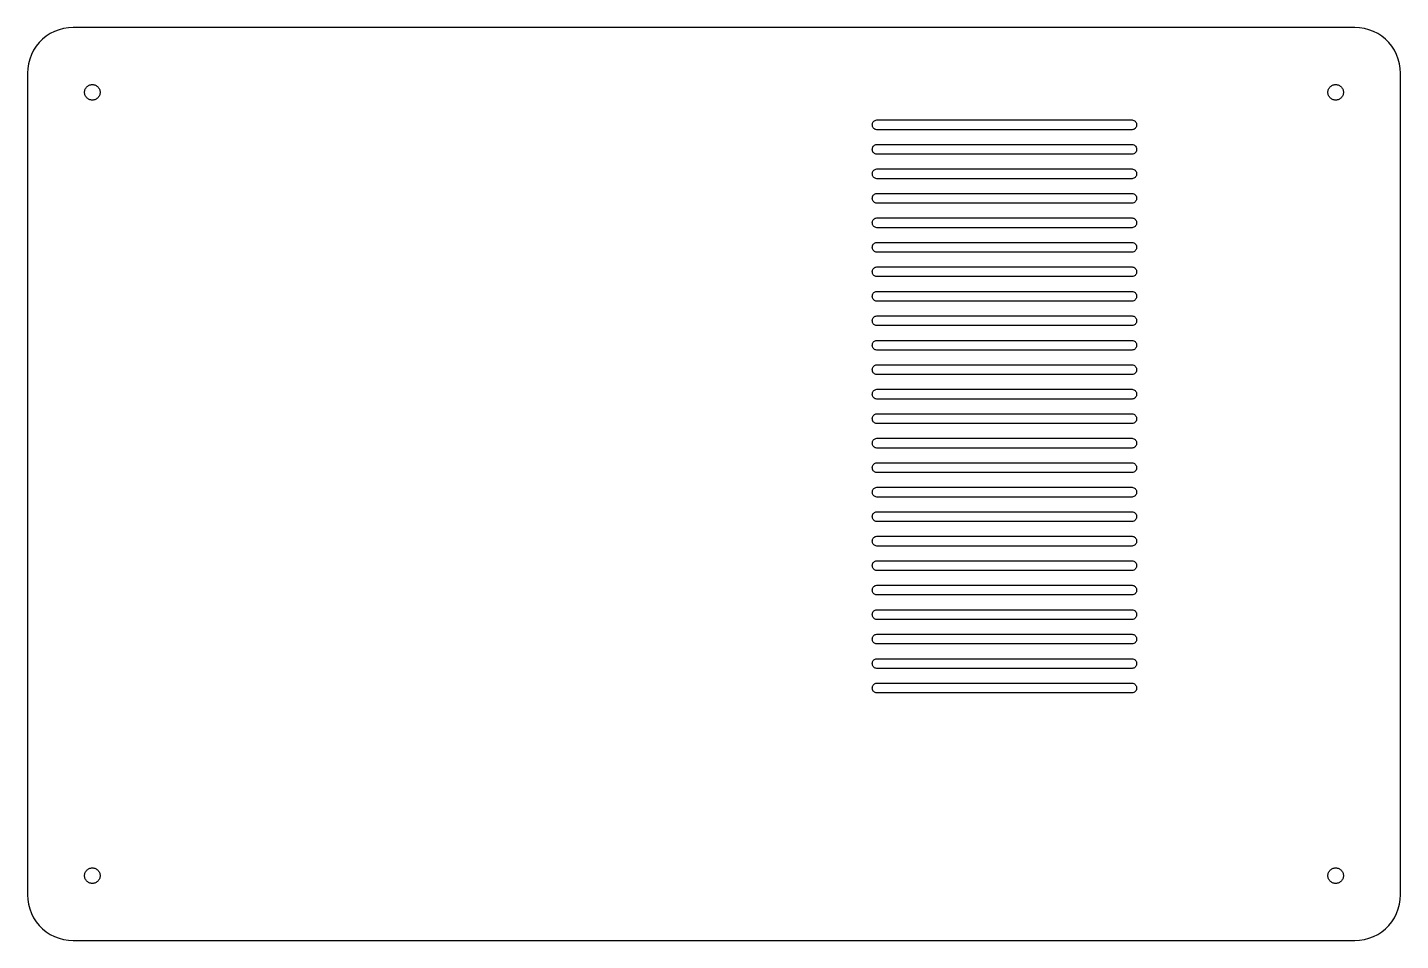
# Model space of a CAD drawing. Header units: metres. Extents: x -210 to 210, y -140 to 140.
import ezdxf

# ---------------------------------------------------------------- set-up
doc = ezdxf.new("R2010")
doc.units = ezdxf.units.M

msp = doc.modelspace()

# ---------------------------------------------------------------- linework, layer by layer
for p, q in [((-200.701, 139.14), (-202.069, 138.615)), ((-199.286, 139.519), (-200.701, 139.14)), ((-197.838, 139.748), (-199.286, 139.519)), ((-196.375, 139.825), (-197.838, 139.748)), ((196.375, 139.825), (-196.375, 139.825)), ((197.838, 139.748), (196.375, 139.825)), ((199.286, 139.519), (197.838, 139.748)), ((200.701, 139.14), (199.286, 139.519)), ((202.069, 138.615), (200.701, 139.14)), ((-206.779, 135.193), (-207.701, 134.054)), ((-205.743, 136.229), (-206.779, 135.193)), ((-204.604, 137.151), (-205.743, 136.229)), ((-203.375, 137.949), (-204.604, 137.151)), ((-202.069, 138.615), (-203.375, 137.949)), ((203.375, 137.949), (202.069, 138.615)), ((204.604, 137.151), (203.375, 137.949)), ((205.743, 136.229), (204.604, 137.151)), ((206.779, 135.193), (205.743, 136.229)), ((207.701, 134.054), (206.779, 135.193)), ((-209.165, 131.519), (-209.69, 130.151)), ((-208.499, 132.825), (-209.165, 131.519)), ((-207.701, 134.054), (-208.499, 132.825)), ((208.499, 132.825), (207.701, 134.054)), ((209.165, 131.519), (208.499, 132.825)), ((209.69, 130.151), (209.165, 131.519)), ((-210.298, 127.288), (-210.375, 125.825)), ((-210.069, 128.736), (-210.298, 127.288)), ((-209.69, 130.151), (-210.069, 128.736)), ((210.069, 128.736), (209.69, 130.151)), ((210.298, 127.288), (210.069, 128.736)), ((210.375, 125.825), (210.298, 127.288)), ((-210.375, 125.825), (-210.375, -125.825)), ((-191.688, 122.007), (-191.466, 122.12)), ((-191.466, 122.12), (-191.234, 122.209)), ((-191.234, 122.209), (-190.994, 122.273)), ((-190.994, 122.273), (-190.748, 122.312)), ((-190.748, 122.312), (-190.5, 122.325)), ((-190.5, 122.325), (-190.252, 122.312)), ((-190.252, 122.312), (-190.006, 122.273)), ((-190.006, 122.273), (-189.766, 122.209)), ((-189.766, 122.209), (-189.534, 122.12)), ((-189.534, 122.12), (-189.312, 122.007)), ((189.312, 122.007), (189.534, 122.12)), ((189.534, 122.12), (189.766, 122.209)), ((189.766, 122.209), (190.006, 122.273)), ((190.006, 122.273), (190.252, 122.312)), ((190.252, 122.312), (190.5, 122.325)), ((190.5, 122.325), (190.748, 122.312)), ((190.748, 122.312), (190.994, 122.273)), ((190.994, 122.273), (191.234, 122.209)), ((191.234, 122.209), (191.466, 122.12)), ((191.466, 122.12), (191.688, 122.007)), ((210.375, -125.825), (210.375, 125.825)), ((-192.875, 119.95), (-192.862, 120.198)), ((-192.862, 119.702), (-192.875, 119.95)), ((-192.862, 120.198), (-192.823, 120.444)), ((-192.823, 119.456), (-192.862, 119.702)), ((-192.823, 120.444), (-192.759, 120.684)), ((-192.759, 119.216), (-192.823, 119.456)), ((-192.759, 120.684), (-192.67, 120.916)), ((-192.67, 118.984), (-192.759, 119.216)), ((-192.67, 120.916), (-192.557, 121.137)), ((-192.557, 118.762), (-192.67, 118.984)), ((-192.557, 121.137), (-192.421, 121.346)), ((-192.421, 118.554), (-192.557, 118.762)), ((-192.421, 121.346), (-192.265, 121.539)), ((-192.265, 118.361), (-192.421, 118.554)), ((-192.265, 121.539), (-192.089, 121.715)), ((-192.089, 118.185), (-192.265, 118.361)), ((-192.089, 121.715), (-191.896, 121.871)), ((-191.896, 118.029), (-192.089, 118.185)), ((-191.896, 121.871), (-191.688, 122.007)), ((-191.688, 117.893), (-191.896, 118.029)), ((-191.466, 117.78), (-191.688, 117.893)), ((-189.312, 117.893), (-189.534, 117.78)), ((-189.312, 122.007), (-189.104, 121.871)), ((-189.104, 118.029), (-189.312, 117.893)), ((-189.104, 121.871), (-188.911, 121.715)), ((-188.911, 118.185), (-189.104, 118.029)), ((-188.911, 121.715), (-188.735, 121.539)), ((-188.735, 118.361), (-188.911, 118.185)), ((-188.735, 121.539), (-188.579, 121.346)), ((-188.579, 118.554), (-188.735, 118.361)), ((-188.579, 121.346), (-188.443, 121.137)), ((-188.443, 118.762), (-188.579, 118.554)), ((-188.443, 121.137), (-188.33, 120.916)), ((-188.33, 118.984), (-188.443, 118.762)), ((-188.33, 120.916), (-188.241, 120.684)), ((-188.241, 119.216), (-188.33, 118.984)), ((-188.241, 120.684), (-188.177, 120.444)), ((-188.177, 119.456), (-188.241, 119.216)), ((-188.177, 120.444), (-188.138, 120.198)), ((-188.138, 119.702), (-188.177, 119.456)), ((-188.138, 120.198), (-188.125, 119.95)), ((-188.125, 119.95), (-188.138, 119.702)), ((188.125, 119.95), (188.138, 120.198)), ((188.138, 119.702), (188.125, 119.95)), ((188.138, 120.198), (188.177, 120.444)), ((188.177, 119.456), (188.138, 119.702)), ((188.177, 120.444), (188.241, 120.684)), ((188.241, 119.216), (188.177, 119.456)), ((188.241, 120.684), (188.33, 120.916)), ((188.33, 118.984), (188.241, 119.216)), ((188.33, 120.916), (188.443, 121.137)), ((188.443, 118.762), (188.33, 118.984)), ((188.443, 121.137), (188.579, 121.346)), ((188.579, 118.554), (188.443, 118.762)), ((188.579, 121.346), (188.735, 121.539)), ((188.735, 118.361), (188.579, 118.554)), ((188.735, 121.539), (188.911, 121.715)), ((188.911, 118.185), (188.735, 118.361)), ((188.911, 121.715), (189.104, 121.871)), ((189.104, 118.029), (188.911, 118.185)), ((189.104, 121.871), (189.312, 122.007)), ((189.312, 117.893), (189.104, 118.029)), ((189.534, 117.78), (189.312, 117.893)), ((191.688, 117.893), (191.466, 117.78)), ((191.688, 122.007), (191.896, 121.871)), ((191.896, 118.029), (191.688, 117.893)), ((191.896, 121.871), (192.089, 121.715)), ((192.089, 118.185), (191.896, 118.029)), ((192.089, 121.715), (192.265, 121.539)), ((192.265, 118.361), (192.089, 118.185)), ((192.265, 121.539), (192.421, 121.346)), ((192.421, 118.554), (192.265, 118.361)), ((192.421, 121.346), (192.557, 121.137)), ((192.557, 118.762), (192.421, 118.554)), ((192.557, 121.137), (192.67, 120.916)), ((192.67, 118.984), (192.557, 118.762)), ((192.67, 120.916), (192.759, 120.684)), ((192.759, 119.216), (192.67, 118.984)), ((192.759, 120.684), (192.823, 120.444)), ((192.823, 119.456), (192.759, 119.216)), ((192.823, 120.444), (192.862, 120.198)), ((192.862, 119.702), (192.823, 119.456)), ((192.862, 120.198), (192.875, 119.95)), ((192.875, 119.95), (192.862, 119.702)), ((-191.234, 117.691), (-191.466, 117.78)), ((-190.994, 117.627), (-191.234, 117.691)), ((-190.748, 117.588), (-190.994, 117.627)), ((-190.5, 117.575), (-190.748, 117.588)), ((-190.252, 117.588), (-190.5, 117.575)), ((-190.006, 117.627), (-190.252, 117.588)), ((-189.766, 117.691), (-190.006, 117.627)), ((-189.534, 117.78), (-189.766, 117.691)), ((189.766, 117.691), (189.534, 117.78)), ((190.006, 117.627), (189.766, 117.691)), ((190.252, 117.588), (190.006, 117.627)), ((190.5, 117.575), (190.252, 117.588)), ((190.748, 117.588), (190.5, 117.575)), ((190.994, 117.627), (190.748, 117.588)), ((191.234, 117.691), (190.994, 117.627)), ((191.466, 117.78), (191.234, 117.691)), ((48.5, 110), (48.5204, 110.247)), ((48.5204, 109.753), (48.5, 110)), ((48.5204, 110.247), (48.5813, 110.487)), ((48.5813, 109.513), (48.5204, 109.753)), ((48.5813, 110.487), (48.6808, 110.714)), ((48.6808, 109.286), (48.5813, 109.513)), ((48.6808, 110.714), (48.8163, 110.921)), ((48.8163, 110.921), (48.9841, 111.104)), ((48.9841, 111.104), (49.1796, 111.256)), ((49.1796, 111.256), (49.3974, 111.374)), ((49.3974, 111.374), (49.6318, 111.454)), ((49.6318, 111.454), (49.8761, 111.495)), ((49.8761, 111.495), (128.124, 111.495)), ((128.124, 111.495), (128.368, 111.454)), ((128.368, 111.454), (128.603, 111.374)), ((128.603, 111.374), (128.82, 111.256)), ((128.82, 111.256), (129.016, 111.104)), ((129.016, 111.104), (129.184, 110.921)), ((129.184, 110.921), (129.319, 110.714)), ((129.319, 110.714), (129.419, 110.487)), ((129.419, 109.513), (129.319, 109.286)), ((129.419, 110.487), (129.48, 110.247)), ((129.48, 109.753), (129.419, 109.513)), ((129.48, 110.247), (129.5, 110)), ((129.5, 110), (129.48, 109.753)), ((48.8163, 109.079), (48.6808, 109.286)), ((48.9841, 108.896), (48.8163, 109.079)), ((49.1796, 108.744), (48.9841, 108.896)), ((49.3974, 108.626), (49.1796, 108.744)), ((49.6318, 108.546), (49.3974, 108.626)), ((49.8761, 108.505), (49.6318, 108.546)), ((128.124, 108.505), (49.8761, 108.505)), ((128.368, 108.546), (128.124, 108.505)), ((128.603, 108.626), (128.368, 108.546)), ((128.82, 108.744), (128.603, 108.626)), ((129.016, 108.896), (128.82, 108.744)), ((129.184, 109.079), (129.016, 108.896)), ((129.319, 109.286), (129.184, 109.079)), ((48.5, 102.5), (48.5204, 102.747)), ((48.5204, 102.253), (48.5, 102.5)), ((48.5204, 102.747), (48.5813, 102.987)), ((48.5813, 102.013), (48.5204, 102.253)), ((48.5813, 102.987), (48.6808, 103.214)), ((48.6808, 101.786), (48.5813, 102.013)), ((48.6808, 103.214), (48.8163, 103.421)), ((48.8163, 101.579), (48.6808, 101.786)), ((48.8163, 103.421), (48.9841, 103.604)), ((48.9841, 101.396), (48.8163, 101.579)), ((48.9841, 103.604), (49.1796, 103.756)), ((49.1796, 101.244), (48.9841, 101.396)), ((49.1796, 103.756), (49.3974, 103.874)), ((49.3974, 101.126), (49.1796, 101.244)), ((49.3974, 103.874), (49.6318, 103.954)), ((49.6318, 101.046), (49.3974, 101.126)), ((49.6318, 103.954), (49.8761, 103.995)), ((49.8761, 101.005), (49.6318, 101.046)), ((49.8761, 103.995), (128.124, 103.995)), ((128.124, 101.005), (49.8761, 101.005)), ((128.124, 103.995), (128.368, 103.954)), ((128.368, 101.046), (128.124, 101.005)), ((128.368, 103.954), (128.603, 103.874)), ((128.603, 101.126), (128.368, 101.046)), ((128.603, 103.874), (128.82, 103.756)), ((128.82, 101.244), (128.603, 101.126)), ((128.82, 103.756), (129.016, 103.604)), ((129.016, 101.396), (128.82, 101.244)), ((129.016, 103.604), (129.184, 103.421)), ((129.184, 101.579), (129.016, 101.396)), ((129.184, 103.421), (129.319, 103.214)), ((129.319, 101.786), (129.184, 101.579)), ((129.319, 103.214), (129.419, 102.987)), ((129.419, 102.013), (129.319, 101.786)), ((129.419, 102.987), (129.48, 102.747)), ((129.48, 102.253), (129.419, 102.013)), ((129.48, 102.747), (129.5, 102.5)), ((129.5, 102.5), (129.48, 102.253)), ((48.5, 95), (48.5204, 95.2469)), ((48.5204, 94.7531), (48.5, 95)), ((48.5204, 95.2469), (48.5813, 95.487)), ((48.5813, 94.513), (48.5204, 94.7531)), ((48.5813, 95.487), (48.6808, 95.7139)), ((48.6808, 94.2861), (48.5813, 94.513)), ((48.6808, 95.7139), (48.8163, 95.9213)), ((48.8163, 94.0787), (48.6808, 94.2861)), ((48.8163, 95.9213), (48.9841, 96.1036)), ((48.9841, 93.8964), (48.8163, 94.0787)), ((48.9841, 96.1036), (49.1796, 96.2558)), ((49.1796, 93.7442), (48.9841, 93.8964)), ((49.1796, 96.2558), (49.3974, 96.3737)), ((49.3974, 93.6263), (49.1796, 93.7442)), ((49.3974, 96.3737), (49.6318, 96.4541)), ((49.6318, 93.5459), (49.3974, 93.6263)), ((49.6318, 96.4541), (49.8761, 96.4949)), ((49.8761, 93.5051), (49.6318, 93.5459)), ((49.8761, 96.4949), (128.124, 96.4949)), ((128.124, 93.5051), (49.8761, 93.5051)), ((128.124, 96.4949), (128.368, 96.4541)), ((128.368, 93.5459), (128.124, 93.5051)), ((128.368, 96.4541), (128.603, 96.3737)), ((128.603, 93.6263), (128.368, 93.5459)), ((128.603, 96.3737), (128.82, 96.2558)), ((128.82, 93.7442), (128.603, 93.6263)), ((128.82, 96.2558), (129.016, 96.1036)), ((129.016, 93.8964), (128.82, 93.7442)), ((129.016, 96.1036), (129.184, 95.9213)), ((129.184, 94.0787), (129.016, 93.8964)), ((129.184, 95.9213), (129.319, 95.7139)), ((129.319, 94.2861), (129.184, 94.0787)), ((129.319, 95.7139), (129.419, 95.487)), ((129.419, 94.513), (129.319, 94.2861)), ((129.419, 95.487), (129.48, 95.2469)), ((129.48, 94.7531), (129.419, 94.513)), ((129.48, 95.2469), (129.5, 95)), ((129.5, 95), (129.48, 94.7531)), ((48.6808, 88.2139), (48.8163, 88.4213)), ((48.8163, 88.4213), (48.9841, 88.6036)), ((48.9841, 88.6036), (49.1796, 88.7558)), ((49.1796, 88.7558), (49.3974, 88.8737)), ((49.3974, 88.8737), (49.6318, 88.9541)), ((49.6318, 88.9541), (49.8761, 88.9949)), ((49.8761, 88.9949), (128.124, 88.9949)), ((128.124, 88.9949), (128.368, 88.9541)), ((128.368, 88.9541), (128.603, 88.8737)), ((128.603, 88.8737), (128.82, 88.7558)), ((128.82, 88.7558), (129.016, 88.6036)), ((129.016, 88.6036), (129.184, 88.4213)), ((129.184, 88.4213), (129.319, 88.2139)), ((48.5, 87.5), (48.5204, 87.7469)), ((48.5204, 87.2531), (48.5, 87.5)), ((48.5204, 87.7469), (48.5813, 87.987)), ((48.5813, 87.013), (48.5204, 87.2531)), ((48.5813, 87.987), (48.6808, 88.2139)), ((48.6808, 86.7861), (48.5813, 87.013)), ((48.8163, 86.5787), (48.6808, 86.7861)), ((48.9841, 86.3964), (48.8163, 86.5787)), ((49.1796, 86.2442), (48.9841, 86.3964)), ((49.3974, 86.1263), (49.1796, 86.2442)), ((49.6318, 86.0459), (49.3974, 86.1263)), ((49.8761, 86.0051), (49.6318, 86.0459)), ((128.124, 86.0051), (49.8761, 86.0051)), ((128.368, 86.0459), (128.124, 86.0051)), ((128.603, 86.1263), (128.368, 86.0459)), ((128.82, 86.2442), (128.603, 86.1263)), ((129.016, 86.3964), (128.82, 86.2442)), ((129.184, 86.5787), (129.016, 86.3964)), ((129.319, 86.7861), (129.184, 86.5787)), ((129.319, 88.2139), (129.419, 87.987)), ((129.419, 87.013), (129.319, 86.7861)), ((129.419, 87.987), (129.48, 87.7469)), ((129.48, 87.2531), (129.419, 87.013)), ((129.48, 87.7469), (129.5, 87.5)), ((129.5, 87.5), (129.48, 87.2531)), ((48.5, 80), (48.5204, 80.2469)), ((48.5204, 79.7531), (48.5, 80)), ((48.5204, 80.2469), (48.5813, 80.487)), ((48.5813, 80.487), (48.6808, 80.7139)), ((48.6808, 80.7139), (48.8163, 80.9213)), ((48.8163, 80.9213), (48.9841, 81.1036)), ((48.9841, 81.1036), (49.1796, 81.2558)), ((49.1796, 81.2558), (49.3974, 81.3737)), ((49.3974, 81.3737), (49.6318, 81.4541)), ((49.6318, 81.4541), (49.8761, 81.4949)), ((49.8761, 81.4949), (128.124, 81.4949)), ((128.124, 81.4949), (128.368, 81.4541)), ((128.368, 81.4541), (128.603, 81.3737)), ((128.603, 81.3737), (128.82, 81.2558)), ((128.82, 81.2558), (129.016, 81.1036)), ((129.016, 81.1036), (129.184, 80.9213)), ((129.184, 80.9213), (129.319, 80.7139)), ((129.319, 80.7139), (129.419, 80.487)), ((129.419, 80.487), (129.48, 80.2469)), ((129.48, 80.2469), (129.5, 80)), ((129.5, 80), (129.48, 79.7531)), ((48.5813, 79.513), (48.5204, 79.7531)), ((48.6808, 79.2861), (48.5813, 79.513)), ((48.8163, 79.0787), (48.6808, 79.2861)), ((48.9841, 78.8964), (48.8163, 79.0787)), ((49.1796, 78.7442), (48.9841, 78.8964)), ((49.3974, 78.6263), (49.1796, 78.7442)), ((49.6318, 78.5459), (49.3974, 78.6263)), ((49.8761, 78.5051), (49.6318, 78.5459)), ((128.124, 78.5051), (49.8761, 78.5051)), ((128.368, 78.5459), (128.124, 78.5051)), ((128.603, 78.6263), (128.368, 78.5459)), ((128.82, 78.7442), (128.603, 78.6263)), ((129.016, 78.8964), (128.82, 78.7442)), ((129.184, 79.0787), (129.016, 78.8964)), ((129.319, 79.2861), (129.184, 79.0787)), ((129.419, 79.513), (129.319, 79.2861)), ((129.48, 79.7531), (129.419, 79.513)), ((48.5, 72.5), (48.5204, 72.7469)), ((48.5204, 72.2531), (48.5, 72.5)), ((48.5204, 72.7469), (48.5813, 72.987)), ((48.5813, 72.013), (48.5204, 72.2531)), ((48.5813, 72.987), (48.6808, 73.2139)), ((48.6808, 71.7861), (48.5813, 72.013)), ((48.6808, 73.2139), (48.8163, 73.4213)), ((48.8163, 71.5787), (48.6808, 71.7861)), ((48.8163, 73.4213), (48.9841, 73.6036)), ((48.9841, 71.3964), (48.8163, 71.5787)), ((48.9841, 73.6036), (49.1796, 73.7558)), ((49.1796, 73.7558), (49.3974, 73.8737)), ((49.3974, 73.8737), (49.6318, 73.9541)), ((49.6318, 73.9541), (49.8761, 73.9949)), ((49.8761, 73.9949), (128.124, 73.9949)), ((128.124, 73.9949), (128.368, 73.9541)), ((128.368, 73.9541), (128.603, 73.8737)), ((128.603, 73.8737), (128.82, 73.7558)), ((128.82, 73.7558), (129.016, 73.6036)), ((129.016, 73.6036), (129.184, 73.4213)), ((129.184, 71.5787), (129.016, 71.3964)), ((129.184, 73.4213), (129.319, 73.2139)), ((129.319, 71.7861), (129.184, 71.5787)), ((129.319, 73.2139), (129.419, 72.987)), ((129.419, 72.013), (129.319, 71.7861)), ((129.419, 72.987), (129.48, 72.7469)), ((129.48, 72.2531), (129.419, 72.013)), ((129.48, 72.7469), (129.5, 72.5)), ((129.5, 72.5), (129.48, 72.2531)), ((49.1796, 71.2442), (48.9841, 71.3964)), ((49.3974, 71.1263), (49.1796, 71.2442)), ((49.6318, 71.0459), (49.3974, 71.1263)), ((49.8761, 71.0051), (49.6318, 71.0459)), ((128.124, 71.0051), (49.8761, 71.0051)), ((128.368, 71.0459), (128.124, 71.0051)), ((128.603, 71.1263), (128.368, 71.0459)), ((128.82, 71.2442), (128.603, 71.1263)), ((129.016, 71.3964), (128.82, 71.2442)), ((48.5, 65), (48.5204, 65.2469)), ((48.5204, 64.7531), (48.5, 65)), ((48.5204, 65.2469), (48.5813, 65.487)), ((48.5813, 64.513), (48.5204, 64.7531)), ((48.5813, 65.487), (48.6808, 65.7139)), ((48.6808, 64.2861), (48.5813, 64.513)), ((48.6808, 65.7139), (48.8163, 65.9213)), ((48.8163, 64.0787), (48.6808, 64.2861)), ((48.8163, 65.9213), (48.9841, 66.1036)), ((48.9841, 63.8964), (48.8163, 64.0787)), ((48.9841, 66.1036), (49.1796, 66.2558)), ((49.1796, 63.7442), (48.9841, 63.8964)), ((49.1796, 66.2558), (49.3974, 66.3737)), ((49.3974, 63.6263), (49.1796, 63.7442)), ((49.3974, 66.3737), (49.6318, 66.4541)), ((49.6318, 63.5459), (49.3974, 63.6263)), ((49.6318, 66.4541), (49.8761, 66.4949)), ((49.8761, 63.5051), (49.6318, 63.5459)), ((49.8761, 66.4949), (128.124, 66.4949)), ((128.124, 63.5051), (49.8761, 63.5051)), ((128.124, 66.4949), (128.368, 66.4541)), ((128.368, 63.5459), (128.124, 63.5051)), ((128.368, 66.4541), (128.603, 66.3737)), ((128.603, 63.6263), (128.368, 63.5459)), ((128.603, 66.3737), (128.82, 66.2558)), ((128.82, 63.7442), (128.603, 63.6263)), ((128.82, 66.2558), (129.016, 66.1036)), ((129.016, 63.8964), (128.82, 63.7442)), ((129.016, 66.1036), (129.184, 65.9213)), ((129.184, 64.0787), (129.016, 63.8964)), ((129.184, 65.9213), (129.319, 65.7139)), ((129.319, 64.2861), (129.184, 64.0787)), ((129.319, 65.7139), (129.419, 65.487)), ((129.419, 64.513), (129.319, 64.2861)), ((129.419, 65.487), (129.48, 65.2469)), ((129.48, 64.7531), (129.419, 64.513)), ((129.48, 65.2469), (129.5, 65)), ((129.5, 65), (129.48, 64.7531)), ((49.3974, 58.8737), (49.6318, 58.9541)), ((49.6318, 58.9541), (49.8761, 58.9949)), ((49.8761, 58.9949), (128.124, 58.9949)), ((128.124, 58.9949), (128.368, 58.9541)), ((128.368, 58.9541), (128.603, 58.8737)), ((48.5, 57.5), (48.5204, 57.7469)), ((48.5204, 57.2531), (48.5, 57.5)), ((48.5204, 57.7469), (48.5813, 57.987)), ((48.5813, 57.0129), (48.5204, 57.2531)), ((48.5813, 57.987), (48.6808, 58.2139)), ((48.6808, 56.7861), (48.5813, 57.0129)), ((48.6808, 58.2139), (48.8163, 58.4213)), ((48.8163, 56.5787), (48.6808, 56.7861)), ((48.8163, 58.4213), (48.9841, 58.6036)), ((48.9841, 56.3964), (48.8163, 56.5787)), ((48.9841, 58.6036), (49.1796, 58.7558)), ((49.1796, 56.2442), (48.9841, 56.3964)), ((49.1796, 58.7558), (49.3974, 58.8737)), ((49.3974, 56.1263), (49.1796, 56.2442)), ((49.6318, 56.0459), (49.3974, 56.1263)), ((49.8761, 56.0051), (49.6318, 56.0459)), ((128.124, 56.0051), (49.8761, 56.0051)), ((128.368, 56.0459), (128.124, 56.0051)), ((128.603, 56.1263), (128.368, 56.0459)), ((128.603, 58.8737), (128.82, 58.7558)), ((128.82, 56.2442), (128.603, 56.1263)), ((128.82, 58.7558), (129.016, 58.6036)), ((129.016, 56.3964), (128.82, 56.2442)), ((129.016, 58.6036), (129.184, 58.4213)), ((129.184, 56.5787), (129.016, 56.3964)), ((129.184, 58.4213), (129.319, 58.2139)), ((129.319, 56.7861), (129.184, 56.5787)), ((129.319, 58.2139), (129.419, 57.987)), ((129.419, 57.0129), (129.319, 56.7861)), ((129.419, 57.987), (129.48, 57.7469)), ((129.48, 57.2531), (129.419, 57.0129)), ((129.48, 57.7469), (129.5, 57.5)), ((129.5, 57.5), (129.48, 57.2531)), ((48.5813, 50.487), (48.6808, 50.7139)), ((48.6808, 50.7139), (48.8163, 50.9213)), ((48.8163, 50.9213), (48.9841, 51.1036)), ((48.9841, 51.1036), (49.1796, 51.2558)), ((49.1796, 51.2558), (49.3974, 51.3737)), ((49.3974, 51.3737), (49.6318, 51.4541)), ((49.6318, 51.4541), (49.8761, 51.4949)), ((49.8761, 51.4949), (128.124, 51.4949)), ((128.124, 51.4949), (128.368, 51.4541)), ((128.368, 51.4541), (128.603, 51.3737)), ((128.603, 51.3737), (128.82, 51.2558)), ((128.82, 51.2558), (129.016, 51.1036)), ((129.016, 51.1036), (129.184, 50.9213)), ((129.184, 50.9213), (129.319, 50.7139)), ((129.319, 50.7139), (129.419, 50.487)), ((48.5, 50), (48.5204, 50.2469)), ((48.5204, 49.7531), (48.5, 50)), ((48.5204, 50.2469), (48.5813, 50.487)), ((48.5813, 49.5129), (48.5204, 49.7531)), ((48.6808, 49.2861), (48.5813, 49.5129)), ((48.8163, 49.0787), (48.6808, 49.2861)), ((48.9841, 48.8964), (48.8163, 49.0787)), ((49.1796, 48.7442), (48.9841, 48.8964)), ((49.3974, 48.6263), (49.1796, 48.7442)), ((49.6318, 48.5459), (49.3974, 48.6263)), ((49.8761, 48.5051), (49.6318, 48.5459)), ((128.124, 48.5051), (49.8761, 48.5051)), ((128.368, 48.5459), (128.124, 48.5051)), ((128.603, 48.6263), (128.368, 48.5459)), ((128.82, 48.7442), (128.603, 48.6263)), ((129.016, 48.8964), (128.82, 48.7442)), ((129.184, 49.0787), (129.016, 48.8964)), ((129.319, 49.2861), (129.184, 49.0787)), ((129.419, 49.5129), (129.319, 49.2861)), ((129.419, 50.487), (129.48, 50.2469)), ((129.48, 49.7531), (129.419, 49.5129)), ((129.48, 50.2469), (129.5, 50)), ((129.5, 50), (129.48, 49.7531)), ((48.5, 42.5), (48.5204, 42.7469)), ((48.5204, 42.2531), (48.5, 42.5)), ((48.5204, 42.7469), (48.5813, 42.987)), ((48.5813, 42.0129), (48.5204, 42.2531)), ((48.5813, 42.987), (48.6808, 43.2139)), ((48.6808, 43.2139), (48.8163, 43.4213)), ((48.8163, 43.4213), (48.9841, 43.6036)), ((48.9841, 43.6036), (49.1796, 43.7558)), ((49.1796, 43.7558), (49.3974, 43.8737)), ((49.3974, 43.8737), (49.6318, 43.9541)), ((49.6318, 43.9541), (49.8761, 43.9949)), ((49.8761, 43.9949), (128.124, 43.9949)), ((128.124, 43.9949), (128.368, 43.9541)), ((128.368, 43.9541), (128.603, 43.8737)), ((128.603, 43.8737), (128.82, 43.7558)), ((128.82, 43.7558), (129.016, 43.6036)), ((129.016, 43.6036), (129.184, 43.4213)), ((129.184, 43.4213), (129.319, 43.2139)), ((129.319, 43.2139), (129.419, 42.987)), ((129.419, 42.987), (129.48, 42.7469)), ((129.48, 42.2531), (129.419, 42.0129)), ((129.48, 42.7469), (129.5, 42.5)), ((129.5, 42.5), (129.48, 42.2531)), ((48.6808, 41.7861), (48.5813, 42.0129)), ((48.8163, 41.5787), (48.6808, 41.7861)), ((48.9841, 41.3964), (48.8163, 41.5787)), ((49.1796, 41.2442), (48.9841, 41.3964)), ((49.3974, 41.1263), (49.1796, 41.2442)), ((49.6318, 41.0459), (49.3974, 41.1263)), ((49.8761, 41.0051), (49.6318, 41.0459)), ((128.124, 41.0051), (49.8761, 41.0051)), ((128.368, 41.0459), (128.124, 41.0051)), ((128.603, 41.1263), (128.368, 41.0459)), ((128.82, 41.2442), (128.603, 41.1263)), ((129.016, 41.3964), (128.82, 41.2442)), ((129.184, 41.5787), (129.016, 41.3964)), ((129.319, 41.7861), (129.184, 41.5787)), ((129.419, 42.0129), (129.319, 41.7861)), ((48.5, 35), (48.5204, 35.2469)), ((48.5204, 34.7531), (48.5, 35)), ((48.5204, 35.2469), (48.5813, 35.487)), ((48.5813, 34.5129), (48.5204, 34.7531)), ((48.5813, 35.487), (48.6808, 35.7139)), ((48.6808, 34.2861), (48.5813, 34.5129)), ((48.6808, 35.7139), (48.8163, 35.9213)), ((48.8163, 34.0787), (48.6808, 34.2861)), ((48.8163, 35.9213), (48.9841, 36.1036)), ((48.9841, 33.8964), (48.8163, 34.0787)), ((48.9841, 36.1036), (49.1796, 36.2558)), ((49.1796, 33.7442), (48.9841, 33.8964)), ((49.1796, 36.2558), (49.3974, 36.3737)), ((49.3974, 33.6263), (49.1796, 33.7442)), ((49.3974, 36.3737), (49.6318, 36.4541)), ((49.6318, 36.4541), (49.8761, 36.4949)), ((49.8761, 36.4949), (128.124, 36.4949)), ((128.124, 36.4949), (128.368, 36.4541)), ((128.368, 36.4541), (128.603, 36.3737)), ((128.603, 36.3737), (128.82, 36.2558)), ((128.82, 33.7442), (128.603, 33.6263)), ((128.82, 36.2558), (129.016, 36.1036)), ((129.016, 33.8964), (128.82, 33.7442)), ((129.016, 36.1036), (129.184, 35.9213)), ((129.184, 34.0787), (129.016, 33.8964)), ((129.184, 35.9213), (129.319, 35.7139)), ((129.319, 34.2861), (129.184, 34.0787)), ((129.319, 35.7139), (129.419, 35.487)), ((129.419, 34.5129), (129.319, 34.2861)), ((129.419, 35.487), (129.48, 35.2469)), ((129.48, 34.7531), (129.419, 34.5129)), ((129.48, 35.2469), (129.5, 35)), ((129.5, 35), (129.48, 34.7531)), ((49.6318, 33.5459), (49.3974, 33.6263)), ((49.8761, 33.5051), (49.6318, 33.5459)), ((128.124, 33.5051), (49.8761, 33.5051)), ((128.368, 33.5459), (128.124, 33.5051)), ((128.603, 33.6263), (128.368, 33.5459)), ((48.5, 27.5), (48.5204, 27.7469)), ((48.5204, 27.2531), (48.5, 27.5)), ((48.5204, 27.7469), (48.5813, 27.987)), ((48.5813, 27.0129), (48.5204, 27.2531)), ((48.5813, 27.987), (48.6808, 28.2139)), ((48.6808, 26.7861), (48.5813, 27.0129)), ((48.6808, 28.2139), (48.8163, 28.4213)), ((48.8163, 26.5787), (48.6808, 26.7861)), ((48.8163, 28.4213), (48.9841, 28.6036)), ((48.9841, 26.3964), (48.8163, 26.5787)), ((48.9841, 28.6036), (49.1796, 28.7557)), ((49.1796, 26.2442), (48.9841, 26.3964)), ((49.1796, 28.7557), (49.3974, 28.8737)), ((49.3974, 26.1263), (49.1796, 26.2442)), ((49.3974, 28.8737), (49.6318, 28.9541)), ((49.6318, 26.0459), (49.3974, 26.1263)), ((49.6318, 28.9541), (49.8761, 28.9949)), ((49.8761, 26.0051), (49.6318, 26.0459)), ((49.8761, 28.9949), (128.124, 28.9949)), ((128.124, 26.0051), (49.8761, 26.0051)), ((128.124, 28.9949), (128.368, 28.9541)), ((128.368, 26.0459), (128.124, 26.0051)), ((128.368, 28.9541), (128.603, 28.8737)), ((128.603, 26.1263), (128.368, 26.0459)), ((128.603, 28.8737), (128.82, 28.7557)), ((128.82, 26.2442), (128.603, 26.1263)), ((128.82, 28.7557), (129.016, 28.6036)), ((129.016, 26.3964), (128.82, 26.2442)), ((129.016, 28.6036), (129.184, 28.4213)), ((129.184, 26.5787), (129.016, 26.3964)), ((129.184, 28.4213), (129.319, 28.2139)), ((129.319, 26.7861), (129.184, 26.5787)), ((129.319, 28.2139), (129.419, 27.987)), ((129.419, 27.0129), (129.319, 26.7861)), ((129.419, 27.987), (129.48, 27.7469)), ((129.48, 27.2531), (129.419, 27.0129)), ((129.48, 27.7469), (129.5, 27.5)), ((129.5, 27.5), (129.48, 27.2531)), ((48.8163, 20.9213), (48.9841, 21.1036)), ((48.9841, 21.1036), (49.1796, 21.2557)), ((49.1796, 21.2557), (49.3974, 21.3737)), ((49.3974, 21.3737), (49.6318, 21.4541)), ((49.6318, 21.4541), (49.8761, 21.4949)), ((49.8761, 21.4949), (128.124, 21.4949)), ((128.124, 21.4949), (128.368, 21.4541)), ((128.368, 21.4541), (128.603, 21.3737)), ((128.603, 21.3737), (128.82, 21.2557)), ((128.82, 21.2557), (129.016, 21.1036)), ((129.016, 21.1036), (129.184, 20.9213)), ((48.5, 20), (48.5204, 20.2469)), ((48.5204, 19.7531), (48.5, 20)), ((48.5204, 20.2469), (48.5813, 20.487)), ((48.5813, 19.5129), (48.5204, 19.7531)), ((48.5813, 20.487), (48.6808, 20.7139)), ((48.6808, 19.2861), (48.5813, 19.5129)), ((48.6808, 20.7139), (48.8163, 20.9213)), ((48.8163, 19.0787), (48.6808, 19.2861)), ((48.9841, 18.8964), (48.8163, 19.0787)), ((49.1796, 18.7442), (48.9841, 18.8964)), ((49.3974, 18.6263), (49.1796, 18.7442)), ((49.6318, 18.5459), (49.3974, 18.6263)), ((49.8761, 18.5051), (49.6318, 18.5459)), ((128.124, 18.5051), (49.8761, 18.5051)), ((128.368, 18.5459), (128.124, 18.5051)), ((128.603, 18.6263), (128.368, 18.5459)), ((128.82, 18.7442), (128.603, 18.6263)), ((129.016, 18.8964), (128.82, 18.7442)), ((129.184, 19.0787), (129.016, 18.8964)), ((129.184, 20.9213), (129.319, 20.7139)), ((129.319, 19.2861), (129.184, 19.0787)), ((129.319, 20.7139), (129.419, 20.487)), ((129.419, 19.5129), (129.319, 19.2861)), ((129.419, 20.487), (129.48, 20.2469)), ((129.48, 19.7531), (129.419, 19.5129)), ((129.48, 20.2469), (129.5, 20)), ((129.5, 20), (129.48, 19.7531)), ((48.5, 12.5), (48.5204, 12.7469)), ((48.5204, 12.7469), (48.5813, 12.987)), ((48.5813, 12.987), (48.6808, 13.2139)), ((48.6808, 13.2139), (48.8163, 13.4213)), ((48.8163, 13.4213), (48.9841, 13.6036)), ((48.9841, 13.6036), (49.1796, 13.7557)), ((49.1796, 13.7557), (49.3974, 13.8737)), ((49.3974, 13.8737), (49.6318, 13.9541)), ((49.6318, 13.9541), (49.8761, 13.9949)), ((49.8761, 13.9949), (128.124, 13.9949)), ((128.124, 13.9949), (128.368, 13.9541)), ((128.368, 13.9541), (128.603, 13.8737)), ((128.603, 13.8737), (128.82, 13.7557)), ((128.82, 13.7557), (129.016, 13.6036)), ((129.016, 13.6036), (129.184, 13.4213)), ((129.184, 13.4213), (129.319, 13.2139)), ((129.319, 13.2139), (129.419, 12.987)), ((129.419, 12.987), (129.48, 12.7469)), ((129.48, 12.7469), (129.5, 12.5)), ((48.5204, 12.2531), (48.5, 12.5)), ((48.5813, 12.0129), (48.5204, 12.2531)), ((48.6808, 11.7861), (48.5813, 12.0129)), ((48.8163, 11.5787), (48.6808, 11.7861)), ((48.9841, 11.3964), (48.8163, 11.5787)), ((49.1796, 11.2442), (48.9841, 11.3964)), ((49.3974, 11.1263), (49.1796, 11.2442)), ((49.6318, 11.0459), (49.3974, 11.1263)), ((49.8761, 11.0051), (49.6318, 11.0459)), ((128.124, 11.0051), (49.8761, 11.0051)), ((128.368, 11.0459), (128.124, 11.0051)), ((128.603, 11.1263), (128.368, 11.0459)), ((128.82, 11.2442), (128.603, 11.1263)), ((129.016, 11.3964), (128.82, 11.2442)), ((129.184, 11.5787), (129.016, 11.3964)), ((129.319, 11.7861), (129.184, 11.5787)), ((129.419, 12.0129), (129.319, 11.7861)), ((129.48, 12.2531), (129.419, 12.0129)), ((129.5, 12.5), (129.48, 12.2531)), ((48.5, 5), (48.5204, 5.24689)), ((48.5204, 4.7531), (48.5, 5)), ((48.5204, 5.24689), (48.5813, 5.48705)), ((48.5813, 4.51294), (48.5204, 4.7531)), ((48.5813, 5.48705), (48.6808, 5.71391)), ((48.6808, 4.28607), (48.5813, 4.51294)), ((48.6808, 5.71391), (48.8163, 5.92131)), ((48.8163, 4.07867), (48.6808, 4.28607)), ((48.8163, 5.92131), (48.9841, 6.10358)), ((48.9841, 6.10358), (49.1796, 6.25574)), ((49.1796, 6.25574), (49.3974, 6.37366)), ((49.3974, 6.37366), (49.6318, 6.45409)), ((49.6318, 6.45409), (49.8761, 6.49487)), ((49.8761, 6.49487), (128.124, 6.49487)), ((128.124, 6.49487), (128.368, 6.45409)), ((128.368, 6.45409), (128.603, 6.37366)), ((128.603, 6.37366), (128.82, 6.25574)), ((128.82, 6.25574), (129.016, 6.10358)), ((129.016, 6.10358), (129.184, 5.92131)), ((129.184, 5.92131), (129.319, 5.71391)), ((129.319, 4.28607), (129.184, 4.07867)), ((129.319, 5.71391), (129.419, 5.48705)), ((129.419, 4.51294), (129.319, 4.28607)), ((129.419, 5.48705), (129.48, 5.24689)), ((129.48, 4.7531), (129.419, 4.51294)), ((129.48, 5.24689), (129.5, 5)), ((129.5, 5), (129.48, 4.7531)), ((48.9841, 3.89641), (48.8163, 4.07867)), ((49.1796, 3.74425), (48.9841, 3.89641)), ((49.3974, 3.62633), (49.1796, 3.74425)), ((49.6318, 3.5459), (49.3974, 3.62633)), ((49.8761, 3.50511), (49.6318, 3.5459)), ((128.124, 3.50511), (49.8761, 3.50511)), ((128.368, 3.5459), (128.124, 3.50511)), ((128.603, 3.62633), (128.368, 3.5459)), ((128.82, 3.74425), (128.603, 3.62633)), ((129.016, 3.89641), (128.82, 3.74425)), ((129.184, 4.07867), (129.016, 3.89641)), ((48.5, -2.5), (48.5204, -2.2531)), ((48.5204, -2.74689), (48.5, -2.5)), ((48.5204, -2.2531), (48.5813, -2.01294)), ((48.5813, -2.98705), (48.5204, -2.74689)), ((48.5813, -2.01294), (48.6808, -1.78607)), ((48.6808, -3.21391), (48.5813, -2.98705)), ((48.6808, -1.78607), (48.8163, -1.57867)), ((48.8163, -3.42131), (48.6808, -3.21391)), ((48.8163, -1.57867), (48.9841, -1.39641)), ((48.9841, -3.60358), (48.8163, -3.42131)), ((48.9841, -1.39641), (49.1796, -1.24425)), ((49.1796, -3.75574), (48.9841, -3.60358)), ((49.1796, -1.24425), (49.3974, -1.12633)), ((49.3974, -3.87366), (49.1796, -3.75574)), ((49.3974, -1.12633), (49.6318, -1.0459)), ((49.6318, -3.95409), (49.3974, -3.87366)), ((49.6318, -1.0459), (49.8761, -1.00511)), ((49.8761, -3.99487), (49.6318, -3.95409)), ((49.8761, -1.00511), (128.124, -1.00511)), ((128.124, -3.99487), (49.8761, -3.99487)), ((128.124, -1.00511), (128.368, -1.0459)), ((128.368, -3.95409), (128.124, -3.99487)), ((128.368, -1.0459), (128.603, -1.12633)), ((128.603, -3.87366), (128.368, -3.95409)), ((128.603, -1.12633), (128.82, -1.24425)), ((128.82, -3.75574), (128.603, -3.87366)), ((128.82, -1.24425), (129.016, -1.39641)), ((129.016, -3.60358), (128.82, -3.75574)), ((129.016, -1.39641), (129.184, -1.57867)), ((129.184, -3.42131), (129.016, -3.60358)), ((129.184, -1.57867), (129.319, -1.78607)), ((129.319, -3.21391), (129.184, -3.42131)), ((129.319, -1.78607), (129.419, -2.01294)), ((129.419, -2.98705), (129.319, -3.21391)), ((129.419, -2.01294), (129.48, -2.2531)), ((129.48, -2.74689), (129.419, -2.98705)), ((129.48, -2.2531), (129.5, -2.5)), ((129.5, -2.5), (129.48, -2.74689)), ((48.5, -10), (48.5204, -9.7531)), ((48.5204, -10.2469), (48.5, -10)), ((48.5204, -9.7531), (48.5813, -9.51294)), ((48.5813, -10.487), (48.5204, -10.2469)), ((48.5813, -9.51294), (48.6808, -9.28607)), ((48.6808, -10.7139), (48.5813, -10.487)), ((48.6808, -9.28607), (48.8163, -9.07867)), ((48.8163, -10.9213), (48.6808, -10.7139)), ((48.8163, -9.07867), (48.9841, -8.89641)), ((48.9841, -11.1036), (48.8163, -10.9213)), ((48.9841, -8.89641), (49.1796, -8.74425)), ((49.1796, -11.2557), (48.9841, -11.1036)), ((49.1796, -8.74425), (49.3974, -8.62633)), ((49.3974, -11.3737), (49.1796, -11.2557)), ((49.3974, -8.62633), (49.6318, -8.5459)), ((49.6318, -11.4541), (49.3974, -11.3737)), ((49.6318, -8.5459), (49.8761, -8.50511)), ((49.8761, -11.4949), (49.6318, -11.4541)), ((49.8761, -8.50511), (128.124, -8.50511)), ((128.124, -11.4949), (49.8761, -11.4949)), ((128.124, -8.50511), (128.368, -8.5459)), ((128.368, -11.4541), (128.124, -11.4949)), ((128.368, -8.5459), (128.603, -8.62633)), ((128.603, -11.3737), (128.368, -11.4541)), ((128.603, -8.62633), (128.82, -8.74425)), ((128.82, -11.2557), (128.603, -11.3737)), ((128.82, -8.74425), (129.016, -8.89641)), ((129.016, -11.1036), (128.82, -11.2557)), ((129.016, -8.89641), (129.184, -9.07867)), ((129.184, -10.9213), (129.016, -11.1036)), ((129.184, -9.07867), (129.319, -9.28607)), ((129.319, -10.7139), (129.184, -10.9213)), ((129.319, -9.28607), (129.419, -9.51294)), ((129.419, -10.487), (129.319, -10.7139)), ((129.419, -9.51294), (129.48, -9.7531)), ((129.48, -10.2469), (129.419, -10.487)), ((129.48, -9.7531), (129.5, -10)), ((129.5, -10), (129.48, -10.2469)), ((48.5813, -17.0129), (48.6808, -16.7861)), ((48.6808, -16.7861), (48.8163, -16.5787)), ((48.8163, -16.5787), (48.9841, -16.3964)), ((48.9841, -16.3964), (49.1796, -16.2442)), ((49.1796, -16.2442), (49.3974, -16.1263)), ((49.3974, -16.1263), (49.6318, -16.0459)), ((49.6318, -16.0459), (49.8761, -16.0051)), ((49.8761, -16.0051), (128.124, -16.0051)), ((128.124, -16.0051), (128.368, -16.0459)), ((128.368, -16.0459), (128.603, -16.1263)), ((128.603, -16.1263), (128.82, -16.2442)), ((128.82, -16.2442), (129.016, -16.3964)), ((129.016, -16.3964), (129.184, -16.5787)), ((129.184, -16.5787), (129.319, -16.7861)), ((129.319, -16.7861), (129.419, -17.0129)), ((48.5, -17.5), (48.5204, -17.2531)), ((48.5204, -17.7469), (48.5, -17.5)), ((48.5204, -17.2531), (48.5813, -17.0129)), ((48.5813, -17.987), (48.5204, -17.7469)), ((48.6808, -18.2139), (48.5813, -17.987)), ((48.8163, -18.4213), (48.6808, -18.2139)), ((48.9841, -18.6036), (48.8163, -18.4213)), ((49.1796, -18.7557), (48.9841, -18.6036)), ((49.3974, -18.8737), (49.1796, -18.7557)), ((49.6318, -18.9541), (49.3974, -18.8737)), ((49.8761, -18.9949), (49.6318, -18.9541)), ((128.124, -18.9949), (49.8761, -18.9949)), ((128.368, -18.9541), (128.124, -18.9949)), ((128.603, -18.8737), (128.368, -18.9541)), ((128.82, -18.7557), (128.603, -18.8737)), ((129.016, -18.6036), (128.82, -18.7557)), ((129.184, -18.4213), (129.016, -18.6036)), ((129.319, -18.2139), (129.184, -18.4213)), ((129.419, -17.987), (129.319, -18.2139)), ((129.419, -17.0129), (129.48, -17.2531)), ((129.48, -17.7469), (129.419, -17.987)), ((129.48, -17.2531), (129.5, -17.5)), ((129.5, -17.5), (129.48, -17.7469)), ((48.5, -25), (48.5204, -24.7531)), ((48.5204, -25.2469), (48.5, -25)), ((48.5204, -24.7531), (48.5813, -24.5129)), ((48.5813, -24.5129), (48.6808, -24.2861)), ((48.6808, -24.2861), (48.8163, -24.0787)), ((48.8163, -24.0787), (48.9841, -23.8964)), ((48.9841, -23.8964), (49.1796, -23.7442)), ((49.1796, -23.7442), (49.3974, -23.6263)), ((49.3974, -23.6263), (49.6318, -23.5459)), ((49.6318, -23.5459), (49.8761, -23.5051)), ((49.8761, -23.5051), (128.124, -23.5051)), ((128.124, -23.5051), (128.368, -23.5459)), ((128.368, -23.5459), (128.603, -23.6263)), ((128.603, -23.6263), (128.82, -23.7442)), ((128.82, -23.7442), (129.016, -23.8964)), ((129.016, -23.8964), (129.184, -24.0787)), ((129.184, -24.0787), (129.319, -24.2861)), ((129.319, -24.2861), (129.419, -24.5129)), ((129.419, -24.5129), (129.48, -24.7531)), ((129.48, -24.7531), (129.5, -25)), ((129.5, -25), (129.48, -25.2469)), ((48.5813, -25.487), (48.5204, -25.2469)), ((48.6808, -25.7139), (48.5813, -25.487)), ((48.8163, -25.9213), (48.6808, -25.7139)), ((48.9841, -26.1036), (48.8163, -25.9213)), ((49.1796, -26.2557), (48.9841, -26.1036)), ((49.3974, -26.3737), (49.1796, -26.2557)), ((49.6318, -26.4541), (49.3974, -26.3737)), ((49.8761, -26.4949), (49.6318, -26.4541)), ((128.124, -26.4949), (49.8761, -26.4949)), ((128.368, -26.4541), (128.124, -26.4949)), ((128.603, -26.3737), (128.368, -26.4541)), ((128.82, -26.2557), (128.603, -26.3737)), ((129.016, -26.1036), (128.82, -26.2557)), ((129.184, -25.9213), (129.016, -26.1036)), ((129.319, -25.7139), (129.184, -25.9213)), ((129.419, -25.487), (129.319, -25.7139)), ((129.48, -25.2469), (129.419, -25.487)), ((48.5, -32.5), (48.5204, -32.2531)), ((48.5204, -32.7469), (48.5, -32.5)), ((48.5204, -32.2531), (48.5813, -32.0129)), ((48.5813, -32.987), (48.5204, -32.7469)), ((48.5813, -32.0129), (48.6808, -31.7861)), ((48.6808, -33.2139), (48.5813, -32.987)), ((48.6808, -31.7861), (48.8163, -31.5787)), ((48.8163, -33.4213), (48.6808, -33.2139)), ((48.8163, -31.5787), (48.9841, -31.3964)), ((48.9841, -33.6036), (48.8163, -33.4213)), ((48.9841, -31.3964), (49.1796, -31.2442)), ((49.1796, -33.7557), (48.9841, -33.6036)), ((49.1796, -31.2442), (49.3974, -31.1263)), ((49.3974, -31.1263), (49.6318, -31.0459)), ((49.6318, -31.0459), (49.8761, -31.0051)), ((49.8761, -31.0051), (128.124, -31.0051)), ((128.124, -31.0051), (128.368, -31.0459)), ((128.368, -31.0459), (128.603, -31.1263)), ((128.603, -31.1263), (128.82, -31.2442)), ((128.82, -31.2442), (129.016, -31.3964)), ((129.016, -33.6036), (128.82, -33.7557)), ((129.016, -31.3964), (129.184, -31.5787)), ((129.184, -33.4213), (129.016, -33.6036)), ((129.184, -31.5787), (129.319, -31.7861)), ((129.319, -33.2139), (129.184, -33.4213)), ((129.319, -31.7861), (129.419, -32.0129)), ((129.419, -32.987), (129.319, -33.2139)), ((129.419, -32.0129), (129.48, -32.2531)), ((129.48, -32.7469), (129.419, -32.987)), ((129.48, -32.2531), (129.5, -32.5)), ((129.5, -32.5), (129.48, -32.7469)), ((49.3974, -33.8737), (49.1796, -33.7557)), ((49.6318, -33.9541), (49.3974, -33.8737)), ((49.8761, -33.9949), (49.6318, -33.9541)), ((128.124, -33.9949), (49.8761, -33.9949)), ((128.368, -33.9541), (128.124, -33.9949)), ((128.603, -33.8737), (128.368, -33.9541)), ((128.82, -33.7557), (128.603, -33.8737)), ((48.5, -40), (48.5204, -39.7531)), ((48.5204, -40.2469), (48.5, -40)), ((48.5204, -39.7531), (48.5813, -39.5129)), ((48.5813, -40.487), (48.5204, -40.2469)), ((48.5813, -39.5129), (48.6808, -39.2861)), ((48.6808, -40.7139), (48.5813, -40.487)), ((48.6808, -39.2861), (48.8163, -39.0787)), ((48.8163, -40.9213), (48.6808, -40.7139)), ((48.8163, -39.0787), (48.9841, -38.8964)), ((48.9841, -41.1036), (48.8163, -40.9213)), ((48.9841, -38.8964), (49.1796, -38.7442)), ((49.1796, -41.2557), (48.9841, -41.1036)), ((49.1796, -38.7442), (49.3974, -38.6263)), ((49.3974, -41.3737), (49.1796, -41.2557)), ((49.3974, -38.6263), (49.6318, -38.5459)), ((49.6318, -41.4541), (49.3974, -41.3737)), ((49.6318, -38.5459), (49.8761, -38.5051)), ((49.8761, -41.4949), (49.6318, -41.4541)), ((49.8761, -38.5051), (128.124, -38.5051)), ((128.124, -41.4949), (49.8761, -41.4949)), ((128.124, -38.5051), (128.368, -38.5459)), ((128.368, -41.4541), (128.124, -41.4949)), ((128.368, -38.5459), (128.603, -38.6263)), ((128.603, -41.3737), (128.368, -41.4541)), ((128.603, -38.6263), (128.82, -38.7442)), ((128.82, -41.2557), (128.603, -41.3737)), ((128.82, -38.7442), (129.016, -38.8964)), ((129.016, -41.1036), (128.82, -41.2557)), ((129.016, -38.8964), (129.184, -39.0787)), ((129.184, -40.9213), (129.016, -41.1036)), ((129.184, -39.0787), (129.319, -39.2861)), ((129.319, -40.7139), (129.184, -40.9213)), ((129.319, -39.2861), (129.419, -39.5129)), ((129.419, -40.487), (129.319, -40.7139)), ((129.419, -39.5129), (129.48, -39.7531)), ((129.48, -40.2469), (129.419, -40.487)), ((129.48, -39.7531), (129.5, -40)), ((129.5, -40), (129.48, -40.2469)), ((48.9841, -46.3964), (49.1796, -46.2442)), ((49.1796, -46.2442), (49.3974, -46.1263)), ((49.3974, -46.1263), (49.6318, -46.0459)), ((49.6318, -46.0459), (49.8761, -46.0051)), ((49.8761, -46.0051), (128.124, -46.0051)), ((128.124, -46.0051), (128.368, -46.0459)), ((128.368, -46.0459), (128.603, -46.1263)), ((128.603, -46.1263), (128.82, -46.2442)), ((128.82, -46.2442), (129.016, -46.3964)), ((48.5, -47.5), (48.5204, -47.2531)), ((48.5204, -47.7469), (48.5, -47.5)), ((48.5204, -47.2531), (48.5813, -47.0129)), ((48.5813, -47.987), (48.5204, -47.7469)), ((48.5813, -47.0129), (48.6808, -46.7861)), ((48.6808, -48.2139), (48.5813, -47.987)), ((48.6808, -46.7861), (48.8163, -46.5787)), ((48.8163, -48.4213), (48.6808, -48.2139)), ((48.8163, -46.5787), (48.9841, -46.3964)), ((48.9841, -48.6036), (48.8163, -48.4213)), ((49.1796, -48.7557), (48.9841, -48.6036)), ((49.3974, -48.8737), (49.1796, -48.7557)), ((49.6318, -48.9541), (49.3974, -48.8737)), ((49.8761, -48.9949), (49.6318, -48.9541)), ((128.124, -48.9949), (49.8761, -48.9949)), ((128.368, -48.9541), (128.124, -48.9949)), ((128.603, -48.8737), (128.368, -48.9541)), ((128.82, -48.7557), (128.603, -48.8737)), ((129.016, -48.6036), (128.82, -48.7557)), ((129.016, -46.3964), (129.184, -46.5787)), ((129.184, -48.4213), (129.016, -48.6036)), ((129.184, -46.5787), (129.319, -46.7861)), ((129.319, -48.2139), (129.184, -48.4213)), ((129.319, -46.7861), (129.419, -47.0129)), ((129.419, -47.987), (129.319, -48.2139)), ((129.419, -47.0129), (129.48, -47.2531)), ((129.48, -47.7469), (129.419, -47.987)), ((129.48, -47.2531), (129.5, -47.5)), ((129.5, -47.5), (129.48, -47.7469)), ((48.5204, -54.7531), (48.5813, -54.5129)), ((48.5813, -54.5129), (48.6808, -54.2861)), ((48.6808, -54.2861), (48.8163, -54.0787)), ((48.8163, -54.0787), (48.9841, -53.8964)), ((48.9841, -53.8964), (49.1796, -53.7442)), ((49.1796, -53.7442), (49.3974, -53.6263)), ((49.3974, -53.6263), (49.6318, -53.5459)), ((49.6318, -53.5459), (49.8761, -53.5051)), ((49.8761, -53.5051), (128.124, -53.5051)), ((128.124, -53.5051), (128.368, -53.5459)), ((128.368, -53.5459), (128.603, -53.6263)), ((128.603, -53.6263), (128.82, -53.7442)), ((128.82, -53.7442), (129.016, -53.8964)), ((129.016, -53.8964), (129.184, -54.0787)), ((129.184, -54.0787), (129.319, -54.2861)), ((129.319, -54.2861), (129.419, -54.5129)), ((129.419, -54.5129), (129.48, -54.7531)), ((48.5, -55), (48.5204, -54.7531)), ((48.5204, -55.2469), (48.5, -55)), ((48.5813, -55.487), (48.5204, -55.2469)), ((48.6808, -55.7139), (48.5813, -55.487)), ((48.8163, -55.9213), (48.6808, -55.7139)), ((48.9841, -56.1036), (48.8163, -55.9213)), ((49.1796, -56.2557), (48.9841, -56.1036)), ((49.3974, -56.3737), (49.1796, -56.2557)), ((49.6318, -56.4541), (49.3974, -56.3737)), ((49.8761, -56.4949), (49.6318, -56.4541)), ((128.124, -56.4949), (49.8761, -56.4949)), ((128.368, -56.4541), (128.124, -56.4949)), ((128.603, -56.3737), (128.368, -56.4541)), ((128.82, -56.2557), (128.603, -56.3737)), ((129.016, -56.1036), (128.82, -56.2557)), ((129.184, -55.9213), (129.016, -56.1036)), ((129.319, -55.7139), (129.184, -55.9213)), ((129.419, -55.487), (129.319, -55.7139)), ((129.48, -55.2469), (129.419, -55.487)), ((129.48, -54.7531), (129.5, -55)), ((129.5, -55), (129.48, -55.2469)), ((48.5, -62.5), (48.5204, -62.2531)), ((48.5204, -62.7469), (48.5, -62.5)), ((48.5204, -62.2531), (48.5813, -62.0129)), ((48.5813, -62.987), (48.5204, -62.7469)), ((48.5813, -62.0129), (48.6808, -61.7861)), ((48.6808, -63.2139), (48.5813, -62.987)), ((48.6808, -61.7861), (48.8163, -61.5787)), ((48.8163, -61.5787), (48.9841, -61.3964)), ((48.9841, -61.3964), (49.1796, -61.2442)), ((49.1796, -61.2442), (49.3974, -61.1263)), ((49.3974, -61.1263), (49.6318, -61.0459)), ((49.6318, -61.0459), (49.8761, -61.0051)), ((49.8761, -61.0051), (128.124, -61.0051)), ((128.124, -61.0051), (128.368, -61.0459)), ((128.368, -61.0459), (128.603, -61.1263)), ((128.603, -61.1263), (128.82, -61.2442)), ((128.82, -61.2442), (129.016, -61.3964)), ((129.016, -61.3964), (129.184, -61.5787)), ((129.184, -61.5787), (129.319, -61.7861)), ((129.319, -61.7861), (129.419, -62.0129)), ((129.419, -62.987), (129.319, -63.2139)), ((129.419, -62.0129), (129.48, -62.2531)), ((129.48, -62.7469), (129.419, -62.987)), ((129.48, -62.2531), (129.5, -62.5)), ((129.5, -62.5), (129.48, -62.7469)), ((48.8163, -63.4213), (48.6808, -63.2139)), ((48.9841, -63.6036), (48.8163, -63.4213)), ((49.1796, -63.7557), (48.9841, -63.6036)), ((49.3974, -63.8737), (49.1796, -63.7557)), ((49.6318, -63.9541), (49.3974, -63.8737)), ((49.8761, -63.9949), (49.6318, -63.9541)), ((128.124, -63.9949), (49.8761, -63.9949)), ((128.368, -63.9541), (128.124, -63.9949)), ((128.603, -63.8737), (128.368, -63.9541)), ((128.82, -63.7557), (128.603, -63.8737)), ((129.016, -63.6036), (128.82, -63.7557)), ((129.184, -63.4213), (129.016, -63.6036)), ((129.319, -63.2139), (129.184, -63.4213)), ((-191.688, -117.893), (-191.466, -117.78)), ((-191.466, -117.78), (-191.234, -117.691)), ((-191.234, -117.691), (-190.994, -117.627)), ((-190.994, -117.627), (-190.748, -117.588)), ((-190.748, -117.588), (-190.5, -117.575)), ((-190.5, -117.575), (-190.252, -117.588)), ((-190.252, -117.588), (-190.006, -117.627)), ((-190.006, -117.627), (-189.766, -117.691)), ((-189.766, -117.691), (-189.534, -117.78)), ((-189.534, -117.78), (-189.312, -117.893)), ((189.312, -117.893), (189.534, -117.78)), ((189.534, -117.78), (189.766, -117.691)), ((189.766, -117.691), (190.006, -117.627)), ((190.006, -117.627), (190.252, -117.588)), ((190.252, -117.588), (190.5, -117.575)), ((190.5, -117.575), (190.748, -117.588)), ((190.748, -117.588), (190.994, -117.627)), ((190.994, -117.627), (191.234, -117.691)), ((191.234, -117.691), (191.466, -117.78)), ((191.466, -117.78), (191.688, -117.893)), ((-192.875, -119.95), (-192.862, -119.702)), ((-192.862, -120.198), (-192.875, -119.95)), ((-192.862, -119.702), (-192.823, -119.456)), ((-192.823, -120.444), (-192.862, -120.198)), ((-192.823, -119.456), (-192.759, -119.216)), ((-192.759, -120.684), (-192.823, -120.444)), ((-192.759, -119.216), (-192.67, -118.984)), ((-192.67, -120.916), (-192.759, -120.684)), ((-192.67, -118.984), (-192.557, -118.762)), ((-192.557, -121.137), (-192.67, -120.916)), ((-192.557, -118.762), (-192.421, -118.554)), ((-192.421, -121.346), (-192.557, -121.137)), ((-192.421, -118.554), (-192.265, -118.361)), ((-192.265, -121.539), (-192.421, -121.346)), ((-192.265, -118.361), (-192.089, -118.185)), ((-192.089, -121.715), (-192.265, -121.539)), ((-192.089, -118.185), (-191.896, -118.029)), ((-191.896, -121.871), (-192.089, -121.715)), ((-191.896, -118.029), (-191.688, -117.893)), ((-191.688, -122.007), (-191.896, -121.871)), ((-191.466, -122.12), (-191.688, -122.007)), ((-189.312, -122.007), (-189.534, -122.12)), ((-189.312, -117.893), (-189.104, -118.029)), ((-189.104, -121.871), (-189.312, -122.007)), ((-189.104, -118.029), (-188.911, -118.185)), ((-188.911, -121.715), (-189.104, -121.871)), ((-188.911, -118.185), (-188.735, -118.361)), ((-188.735, -121.539), (-188.911, -121.715)), ((-188.735, -118.361), (-188.579, -118.554)), ((-188.579, -121.346), (-188.735, -121.539)), ((-188.579, -118.554), (-188.443, -118.762)), ((-188.443, -121.137), (-188.579, -121.346)), ((-188.443, -118.762), (-188.33, -118.984)), ((-188.33, -120.916), (-188.443, -121.137)), ((-188.33, -118.984), (-188.241, -119.216)), ((-188.241, -120.684), (-188.33, -120.916)), ((-188.241, -119.216), (-188.177, -119.456)), ((-188.177, -120.444), (-188.241, -120.684)), ((-188.177, -119.456), (-188.138, -119.702)), ((-188.138, -120.198), (-188.177, -120.444)), ((-188.138, -119.702), (-188.125, -119.95)), ((-188.125, -119.95), (-188.138, -120.198)), ((188.125, -119.95), (188.138, -119.702)), ((188.138, -120.198), (188.125, -119.95)), ((188.138, -119.702), (188.177, -119.456)), ((188.177, -120.444), (188.138, -120.198)), ((188.177, -119.456), (188.241, -119.216)), ((188.241, -120.684), (188.177, -120.444)), ((188.241, -119.216), (188.33, -118.984)), ((188.33, -120.916), (188.241, -120.684)), ((188.33, -118.984), (188.443, -118.762)), ((188.443, -121.137), (188.33, -120.916)), ((188.443, -118.762), (188.579, -118.554)), ((188.579, -121.346), (188.443, -121.137)), ((188.579, -118.554), (188.735, -118.361)), ((188.735, -121.539), (188.579, -121.346)), ((188.735, -118.361), (188.911, -118.185)), ((188.911, -121.715), (188.735, -121.539)), ((188.911, -118.185), (189.104, -118.029)), ((189.104, -121.871), (188.911, -121.715)), ((189.104, -118.029), (189.312, -117.893)), ((189.312, -122.007), (189.104, -121.871)), ((189.534, -122.12), (189.312, -122.007)), ((191.688, -122.007), (191.466, -122.12)), ((191.688, -117.893), (191.896, -118.029)), ((191.896, -121.871), (191.688, -122.007)), ((191.896, -118.029), (192.089, -118.185)), ((192.089, -121.715), (191.896, -121.871)), ((192.089, -118.185), (192.265, -118.361)), ((192.265, -121.539), (192.089, -121.715)), ((192.265, -118.361), (192.421, -118.554)), ((192.421, -121.346), (192.265, -121.539)), ((192.421, -118.554), (192.557, -118.762)), ((192.557, -121.137), (192.421, -121.346)), ((192.557, -118.762), (192.67, -118.984)), ((192.67, -120.916), (192.557, -121.137)), ((192.67, -118.984), (192.759, -119.216)), ((192.759, -120.684), (192.67, -120.916)), ((192.759, -119.216), (192.823, -119.456)), ((192.823, -120.444), (192.759, -120.684)), ((192.823, -119.456), (192.862, -119.702)), ((192.862, -120.198), (192.823, -120.444)), ((192.862, -119.702), (192.875, -119.95)), ((192.875, -119.95), (192.862, -120.198)), ((-210.375, -125.825), (-210.298, -127.288)), ((-191.234, -122.209), (-191.466, -122.12)), ((-190.994, -122.273), (-191.234, -122.209)), ((-190.748, -122.312), (-190.994, -122.273)), ((-190.5, -122.325), (-190.748, -122.312)), ((-190.252, -122.312), (-190.5, -122.325)), ((-190.006, -122.273), (-190.252, -122.312)), ((-189.766, -122.209), (-190.006, -122.273)), ((-189.534, -122.12), (-189.766, -122.209)), ((189.766, -122.209), (189.534, -122.12)), ((190.006, -122.273), (189.766, -122.209)), ((190.252, -122.312), (190.006, -122.273)), ((190.5, -122.325), (190.252, -122.312)), ((190.748, -122.312), (190.5, -122.325)), ((190.994, -122.273), (190.748, -122.312)), ((191.234, -122.209), (190.994, -122.273)), ((191.466, -122.12), (191.234, -122.209)), ((210.298, -127.288), (210.375, -125.825)), ((-210.298, -127.288), (-210.069, -128.736)), ((-210.069, -128.736), (-209.69, -130.151)), ((-209.69, -130.151), (-209.165, -131.519)), ((209.165, -131.519), (209.69, -130.151)), ((209.69, -130.151), (210.069, -128.736)), ((210.069, -128.736), (210.298, -127.288)), ((-209.165, -131.519), (-208.499, -132.825)), ((-208.499, -132.825), (-207.701, -134.054)), ((-207.701, -134.054), (-206.779, -135.193)), ((206.779, -135.193), (207.701, -134.054)), ((207.701, -134.054), (208.499, -132.825)), ((208.499, -132.825), (209.165, -131.519)), ((-206.779, -135.193), (-205.743, -136.229)), ((-205.743, -136.229), (-204.604, -137.151)), ((-204.604, -137.151), (-203.375, -137.949)), ((-203.375, -137.949), (-202.069, -138.615)), ((-202.069, -138.615), (-200.701, -139.14)), ((200.701, -139.14), (202.069, -138.615)), ((202.069, -138.615), (203.375, -137.949)), ((203.375, -137.949), (204.604, -137.151)), ((204.604, -137.151), (205.743, -136.229)), ((205.743, -136.229), (206.779, -135.193)), ((-200.701, -139.14), (-199.286, -139.519)), ((-199.286, -139.519), (-197.838, -139.748)), ((-197.838, -139.748), (-196.375, -139.825)), ((-196.375, -139.825), (196.375, -139.825)), ((196.375, -139.825), (197.838, -139.748)), ((197.838, -139.748), (199.286, -139.519)), ((199.286, -139.519), (200.701, -139.14))]:
    msp.add_line(p, q)

doc.saveas('drawing.dxf')
